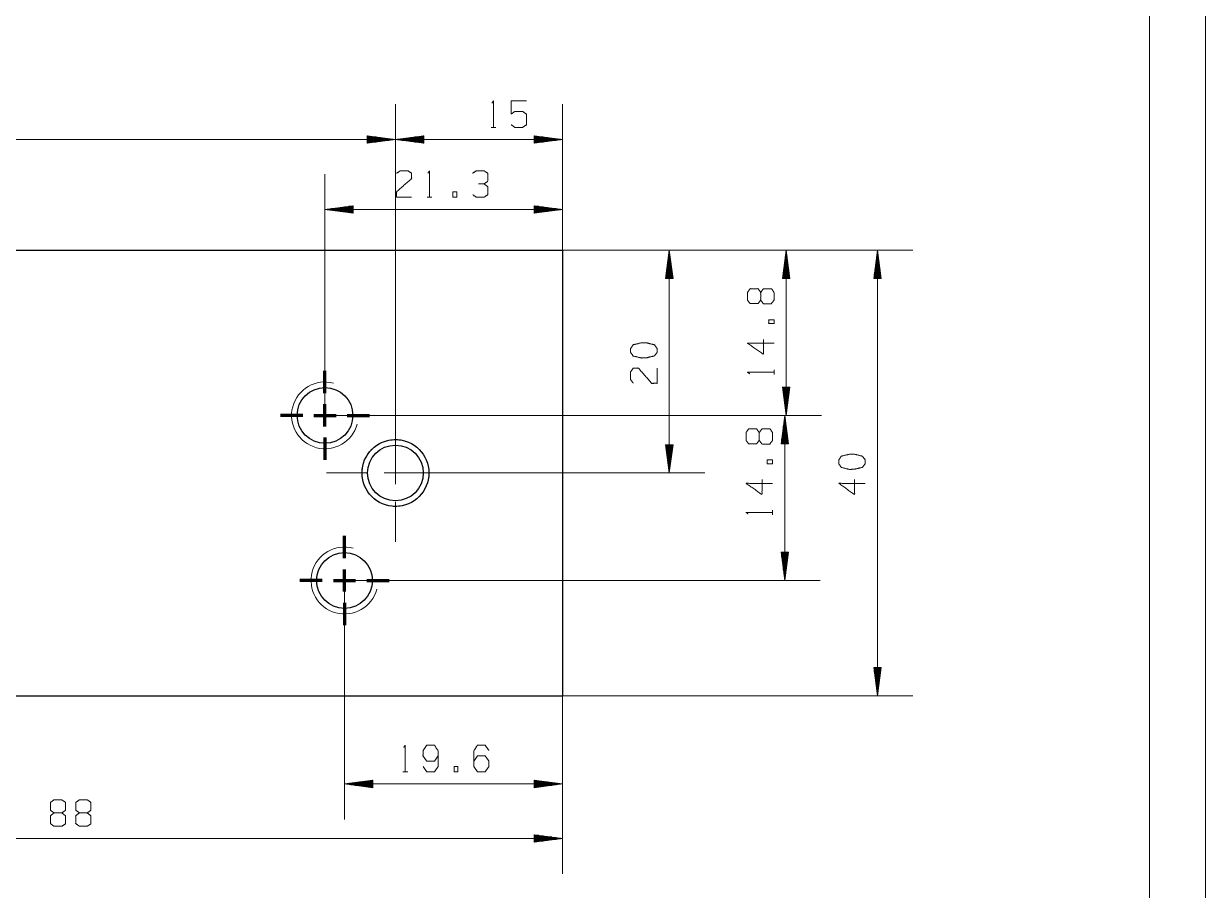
# Model space of a CAD drawing. Header units: millimetres. Extents: x 0 to 420, y 0 to 297.
# Drawn here: x 314 to 420, y 70.7 to 148.5 of the extents above; entities that cross this region are included whole.
import ezdxf

# ---------------------------------------------------------------- set-up
doc = ezdxf.new("R2010")
doc.units = ezdxf.units.MM
doc.layers.add('1', color=7, linetype='Continuous', true_color=0xffffff)

msp = doc.modelspace()

# ---------------------------------------------------------------- linework, layer by layer
at = {"layer": '1', "color": 132, "linetype": 'Continuous', "lineweight": 18}
for p, q in [((420, 0), (420, 297)), ((415, 5), (415, 292))]:
    msp.add_line(p, q, dxfattribs=at)
at = {"layer": '1', "color": 13, "linetype": 'Continuous', "lineweight": 18}
for p, q in [((347.33, 108.17), (347.33, 141.27)), ((347.33, 108.17), (347.33, 141.27)), ((362.33, 128.17), (362.33, 141.27)), ((347.33, 138.1), (162.33, 138.1)), ((344.79, 138.43), (344.82, 138.43)), ((344.79, 138.43), (344.82, 138.43)), ((344.79, 138.43), (344.79, 137.76)), ((347.33, 138.1), (344.79, 138.43)), ((344.79, 138.38), (345.2, 138.38)), ((344.79, 138.33), (345.59, 138.33)), ((344.79, 138.28), (345.98, 138.28)), ((344.79, 138.23), (346.36, 138.23)), ((344.79, 138.17), (346.75, 138.17)), ((344.79, 138.12), (347.13, 138.12)), ((344.79, 137.76), (347.33, 138.1)), ((344.79, 138.07), (347.13, 138.07)), ((344.79, 138.02), (346.75, 138.02)), ((344.79, 137.97), (346.36, 137.97)), ((344.79, 137.92), (345.98, 137.92)), ((344.79, 137.87), (345.59, 137.87)), ((349.87, 138.43), (347.33, 138.1)), ((347.33, 138.1), (349.87, 137.76)), ((347.33, 138.1), (362.33, 138.1)), ((349.87, 138.12), (347.52, 138.12)), ((349.87, 138.07), (347.52, 138.07)), ((349.87, 138.17), (347.91, 138.17)), ((349.87, 138.02), (347.91, 138.02)), ((349.87, 138.23), (348.29, 138.23)), ((349.87, 137.97), (348.29, 137.97)), ((349.87, 138.28), (348.68, 138.28)), ((349.87, 137.92), (348.68, 137.92)), ((349.87, 138.33), (349.06, 138.33)), ((349.87, 137.87), (349.06, 137.87)), ((349.87, 138.38), (349.45, 138.38)), ((349.87, 138.43), (349.83, 138.43)), ((349.87, 138.43), (349.83, 138.43)), ((349.87, 137.76), (349.87, 138.43)), ((359.79, 138.43), (359.82, 138.43)), ((359.79, 138.43), (359.82, 138.43)), ((359.79, 138.43), (359.79, 137.76)), ((362.33, 138.1), (359.79, 138.43)), ((359.79, 138.38), (360.2, 138.38)), ((359.79, 138.33), (360.59, 138.33)), ((359.79, 138.28), (360.98, 138.28)), ((359.79, 138.23), (361.36, 138.23)), ((359.79, 138.17), (361.75, 138.17)), ((359.79, 138.12), (362.13, 138.12)), ((359.79, 137.76), (362.33, 138.1)), ((359.79, 138.07), (362.13, 138.07)), ((359.79, 138.02), (361.75, 138.02)), ((359.79, 137.97), (361.36, 137.97)), ((359.79, 137.92), (360.98, 137.92)), ((359.79, 137.87), (360.59, 137.87)), ((344.79, 137.82), (345.2, 137.82)), ((344.79, 137.77), (344.82, 137.77)), ((344.79, 137.77), (344.82, 137.77)), ((349.87, 137.82), (349.45, 137.82)), ((349.87, 137.77), (349.83, 137.77)), ((349.87, 137.77), (349.83, 137.77)), ((359.79, 137.82), (360.2, 137.82)), ((359.79, 137.77), (359.82, 137.77)), ((359.79, 137.77), (359.82, 137.77)), ((341.01, 113.34), (341.01, 135)), ((362.33, 128.17), (362.33, 135)), ((343.55, 132.16), (341.01, 131.83)), ((341.01, 131.83), (343.55, 131.49)), ((341.01, 131.83), (362.33, 131.83)), ((343.55, 131.85), (341.21, 131.85)), ((343.55, 131.8), (341.21, 131.8)), ((343.55, 131.9), (341.59, 131.9)), ((343.55, 131.75), (341.59, 131.75)), ((343.55, 131.95), (341.98, 131.95)), ((343.55, 131.7), (341.98, 131.7)), ((343.55, 132), (342.36, 132)), ((343.55, 131.65), (342.36, 131.65)), ((343.55, 132.05), (342.75, 132.05)), ((343.55, 131.6), (342.75, 131.6)), ((343.55, 132.11), (343.14, 132.11)), ((343.55, 131.55), (343.14, 131.55)), ((343.55, 132.16), (343.52, 132.16)), ((343.55, 132.16), (343.52, 132.16)), ((343.55, 131.5), (343.52, 131.5)), ((343.55, 131.5), (343.52, 131.5)), ((343.55, 131.49), (343.55, 132.16)), ((359.79, 132.16), (359.82, 132.16)), ((359.79, 132.16), (359.82, 132.16)), ((359.79, 132.16), (359.79, 131.49)), ((362.33, 131.83), (359.79, 132.16)), ((359.79, 132.11), (360.2, 132.11)), ((359.79, 132.05), (360.59, 132.05)), ((359.79, 132), (360.98, 132)), ((359.79, 131.95), (361.36, 131.95)), ((359.79, 131.9), (361.75, 131.9)), ((359.79, 131.85), (362.13, 131.85)), ((359.79, 131.49), (362.33, 131.83)), ((359.79, 131.8), (362.13, 131.8)), ((359.79, 131.75), (361.75, 131.75)), ((359.79, 131.7), (361.36, 131.7)), ((359.79, 131.65), (360.98, 131.65)), ((359.79, 131.6), (360.59, 131.6)), ((359.79, 131.55), (360.2, 131.55)), ((359.79, 131.5), (359.82, 131.5)), ((359.79, 131.5), (359.82, 131.5)), ((362.33, 128.17), (385.56, 128.17)), ((362.33, 128.17), (375.08, 128.17)), ((362.33, 128.17), (393.75, 128.17)), ((371.9, 128.17), (371.57, 125.63)), ((371.82, 125.63), (371.82, 127.59)), ((371.88, 125.63), (371.88, 127.98)), ((372.24, 125.63), (371.9, 128.17)), ((371.9, 108.17), (371.9, 128.17)), ((371.93, 125.63), (371.93, 127.98)), ((371.98, 125.63), (371.98, 127.59)), ((382.39, 128.17), (382.06, 125.63)), ((382.31, 125.63), (382.31, 127.59)), ((382.36, 125.63), (382.36, 127.98)), ((382.72, 125.63), (382.39, 128.17)), ((382.39, 113.34), (382.39, 128.17)), ((382.42, 125.63), (382.42, 127.98)), ((382.47, 125.63), (382.47, 127.59)), ((390.57, 128.17), (390.24, 125.63)), ((390.5, 125.63), (390.5, 127.59)), ((390.55, 125.63), (390.55, 127.98)), ((390.91, 125.63), (390.57, 128.17)), ((390.57, 128.17), (390.57, 88.17)), ((390.6, 125.63), (390.6, 127.98)), ((390.65, 125.63), (390.65, 127.59)), ((371.67, 125.63), (371.67, 126.44)), ((371.72, 125.63), (371.72, 126.82)), ((371.77, 125.63), (371.77, 127.21)), ((372.03, 125.63), (372.03, 127.21)), ((372.08, 125.63), (372.08, 126.82)), ((372.13, 125.63), (372.13, 126.44)), ((382.16, 125.63), (382.16, 126.44)), ((382.21, 125.63), (382.21, 126.82)), ((382.26, 125.63), (382.26, 127.21)), ((382.52, 125.63), (382.52, 127.21)), ((382.57, 125.63), (382.57, 126.82)), ((382.62, 125.63), (382.62, 126.44)), ((390.35, 125.63), (390.35, 126.44)), ((390.4, 125.63), (390.4, 126.82)), ((390.45, 125.63), (390.45, 127.21)), ((390.7, 125.63), (390.7, 127.21)), ((390.75, 125.63), (390.75, 126.82)), ((390.8, 125.63), (390.8, 126.44)), ((371.57, 125.63), (371.57, 125.67)), ((371.57, 125.63), (371.57, 125.67)), ((371.57, 125.63), (372.24, 125.63)), ((371.62, 125.63), (371.62, 126.05)), ((372.18, 125.63), (372.18, 126.05)), ((372.23, 125.63), (372.23, 125.67)), ((372.23, 125.63), (372.23, 125.67)), ((382.06, 125.63), (382.06, 125.67)), ((382.06, 125.63), (382.06, 125.67)), ((382.06, 125.63), (382.72, 125.63)), ((382.11, 125.63), (382.11, 126.05)), ((382.67, 125.63), (382.67, 126.05)), ((382.72, 125.63), (382.72, 125.67)), ((382.72, 125.63), (382.72, 125.67)), ((390.24, 125.63), (390.24, 125.67)), ((390.24, 125.63), (390.24, 125.67)), ((390.24, 125.63), (390.91, 125.63)), ((390.29, 125.63), (390.29, 126.05)), ((390.85, 125.63), (390.85, 126.05)), ((390.9, 125.63), (390.9, 125.67)), ((390.9, 125.63), (390.9, 125.67)), ((382.06, 115.88), (382.06, 115.85)), ((382.06, 115.88), (382.06, 115.85)), ((382.06, 115.88), (382.39, 113.34)), ((382.72, 115.88), (382.06, 115.88)), ((382.11, 115.88), (382.11, 115.46)), ((382.16, 115.88), (382.16, 115.07)), ((382.21, 115.88), (382.21, 114.69)), ((382.26, 115.88), (382.26, 114.3)), ((382.31, 115.88), (382.31, 113.92)), ((382.36, 115.88), (382.36, 113.53)), ((382.39, 113.34), (382.72, 115.88)), ((382.42, 115.88), (382.42, 113.53)), ((382.47, 115.88), (382.47, 113.92)), ((382.52, 115.88), (382.52, 114.3)), ((382.57, 115.88), (382.57, 114.69)), ((382.62, 115.88), (382.62, 115.07)), ((382.67, 115.88), (382.67, 115.46)), ((382.72, 115.88), (382.72, 115.85)), ((382.72, 115.88), (382.72, 115.85)), ((341.01, 113.34), (385.56, 113.34)), ((345.01, 113.34), (385.44, 113.34)), ((382.26, 113.34), (381.93, 110.8)), ((382.19, 110.8), (382.19, 112.76)), ((382.24, 110.8), (382.24, 113.15)), ((382.6, 110.8), (382.26, 113.34)), ((382.26, 98.52), (382.26, 113.34)), ((382.29, 110.8), (382.29, 113.15)), ((382.34, 110.8), (382.34, 112.76)), ((382.03, 110.8), (382.03, 111.6)), ((382.08, 110.8), (382.08, 111.99)), ((382.13, 110.8), (382.13, 112.37)), ((382.39, 110.8), (382.39, 112.37)), ((382.44, 110.8), (382.44, 111.99)), ((382.49, 110.8), (382.49, 111.6)), ((371.57, 110.71), (371.57, 110.68)), ((371.57, 110.71), (371.57, 110.68)), ((371.57, 110.71), (371.9, 108.17)), ((372.24, 110.71), (371.57, 110.71)), ((371.62, 110.71), (371.62, 110.3)), ((371.67, 110.71), (371.67, 109.91)), ((371.72, 110.71), (371.72, 109.52)), ((371.77, 110.71), (371.77, 109.14)), ((371.82, 110.71), (371.82, 108.75)), ((371.88, 110.71), (371.88, 108.37)), ((371.9, 108.17), (372.24, 110.71)), ((371.93, 110.71), (371.93, 108.37)), ((371.98, 110.71), (371.98, 108.75)), ((372.03, 110.71), (372.03, 109.14)), ((372.08, 110.71), (372.08, 109.52)), ((372.13, 110.71), (372.13, 109.91)), ((372.18, 110.71), (372.18, 110.3)), ((372.23, 110.71), (372.23, 110.68)), ((372.23, 110.71), (372.23, 110.68)), ((381.93, 110.8), (381.93, 110.83)), ((381.93, 110.8), (381.93, 110.83)), ((381.93, 110.8), (382.6, 110.8)), ((381.98, 110.8), (381.98, 111.22)), ((382.54, 110.8), (382.54, 111.22)), ((382.59, 110.8), (382.59, 110.83)), ((382.59, 110.8), (382.59, 110.83)), ((347.33, 108.17), (375.08, 108.17)), ((381.93, 101.06), (381.93, 101.03)), ((381.93, 101.06), (381.93, 101.03)), ((381.93, 101.06), (382.26, 98.52)), ((382.6, 101.06), (381.93, 101.06)), ((381.98, 101.06), (381.98, 100.64)), ((382.03, 101.06), (382.03, 100.26)), ((382.08, 101.06), (382.08, 99.87)), ((382.13, 101.06), (382.13, 99.48)), ((382.19, 101.06), (382.19, 99.1)), ((382.24, 101.06), (382.24, 98.71)), ((382.26, 98.52), (382.6, 101.06)), ((382.29, 101.06), (382.29, 98.71)), ((382.34, 101.06), (382.34, 99.1)), ((382.39, 101.06), (382.39, 99.48)), ((382.44, 101.06), (382.44, 99.87)), ((382.49, 101.06), (382.49, 100.26)), ((382.54, 101.06), (382.54, 100.64)), ((382.59, 101.06), (382.59, 101.03)), ((382.59, 101.06), (382.59, 101.03)), ((342.76, 98.52), (385.44, 98.52)), ((342.76, 98.52), (342.76, 77.08)), ((390.24, 90.71), (390.24, 90.68)), ((390.24, 90.71), (390.24, 90.68)), ((390.24, 90.71), (390.57, 88.17)), ((390.91, 90.71), (390.24, 90.71)), ((390.29, 90.71), (390.29, 90.3)), ((390.35, 90.71), (390.35, 89.91)), ((390.4, 90.71), (390.4, 89.52)), ((390.45, 90.71), (390.45, 89.14)), ((390.5, 90.71), (390.5, 88.75)), ((390.55, 90.71), (390.55, 88.37)), ((390.57, 88.17), (390.91, 90.71)), ((390.6, 90.71), (390.6, 88.37)), ((390.65, 90.71), (390.65, 88.75)), ((390.7, 90.71), (390.7, 89.14)), ((390.75, 90.71), (390.75, 89.52)), ((390.8, 90.71), (390.8, 89.91)), ((390.85, 90.71), (390.85, 90.3)), ((390.9, 90.71), (390.9, 90.68)), ((390.9, 90.71), (390.9, 90.68)), ((362.33, 88.17), (362.33, 77.08)), ((362.33, 88.17), (362.33, 72.19)), ((362.33, 88.17), (393.75, 88.17)), ((345.3, 80.59), (342.76, 80.26)), ((345.3, 80.59), (345.27, 80.59)), ((345.3, 80.59), (345.27, 80.59)), ((345.3, 79.92), (345.3, 80.59)), ((359.79, 80.59), (359.82, 80.59)), ((359.79, 80.59), (359.82, 80.59)), ((359.79, 80.59), (359.79, 79.92)), ((362.33, 80.26), (359.79, 80.59)), ((342.76, 80.26), (345.3, 79.92)), ((342.76, 80.26), (362.33, 80.26)), ((345.3, 80.28), (342.95, 80.28)), ((345.3, 80.23), (342.95, 80.23)), ((345.3, 80.33), (343.34, 80.33)), ((345.3, 80.18), (343.34, 80.18)), ((345.3, 80.39), (343.73, 80.39)), ((345.3, 80.13), (343.73, 80.13)), ((345.3, 80.44), (344.11, 80.44)), ((345.3, 80.08), (344.11, 80.08)), ((345.3, 80.49), (344.5, 80.49)), ((345.3, 80.03), (344.5, 80.03)), ((345.3, 80.54), (344.88, 80.54)), ((345.3, 79.98), (344.88, 79.98)), ((345.3, 79.93), (345.27, 79.93)), ((345.3, 79.93), (345.27, 79.93)), ((359.79, 80.54), (360.2, 80.54)), ((359.79, 80.49), (360.59, 80.49)), ((359.79, 80.44), (360.98, 80.44)), ((359.79, 80.39), (361.36, 80.39)), ((359.79, 80.33), (361.75, 80.33)), ((359.79, 80.28), (362.13, 80.28)), ((359.79, 79.92), (362.33, 80.26)), ((359.79, 80.23), (362.13, 80.23)), ((359.79, 80.18), (361.75, 80.18)), ((359.79, 80.13), (361.36, 80.13)), ((359.79, 80.08), (360.98, 80.08)), ((359.79, 80.03), (360.59, 80.03)), ((359.79, 79.98), (360.2, 79.98)), ((359.79, 79.93), (359.82, 79.93)), ((359.79, 79.93), (359.82, 79.93)), ((362.33, 75.37), (274.33, 75.37)), ((359.79, 75.7), (359.82, 75.7)), ((359.79, 75.7), (359.82, 75.7)), ((359.79, 75.7), (359.79, 75.03)), ((362.33, 75.37), (359.79, 75.7)), ((359.79, 75.65), (360.2, 75.65)), ((359.79, 75.6), (360.59, 75.6)), ((359.79, 75.55), (360.98, 75.55)), ((359.79, 75.5), (361.36, 75.5)), ((359.79, 75.45), (361.75, 75.45)), ((359.79, 75.39), (362.13, 75.39)), ((359.79, 75.03), (362.33, 75.37)), ((359.79, 75.34), (362.13, 75.34)), ((359.79, 75.29), (361.75, 75.29)), ((359.79, 75.24), (361.36, 75.24)), ((359.79, 75.19), (360.98, 75.19)), ((359.79, 75.14), (360.59, 75.14)), ((359.79, 75.09), (360.2, 75.09)), ((359.79, 75.04), (359.82, 75.04)), ((359.79, 75.04), (359.82, 75.04))]:
    msp.add_line(p, q, dxfattribs=at)
at = {"layer": '1', "color": 95, "linetype": 'Continuous', "lineweight": 18}
for p, q in [((355.92, 139.19), (356.34, 139.19)), ((350.18, 132.92), (350.6, 132.92)), ((381.3, 117), (381.3, 117.42)), ((381.17, 104.42), (381.17, 104.84)), ((348, 81.35), (348.43, 81.35))]:
    msp.add_line(p, q, dxfattribs=at)
at = {"layer": '1', "color": 30, "linetype": 'Continuous', "lineweight": 25}
for p, q in [((149.88, 128.17), (362.33, 128.17)), ((362.33, 128.17), (362.33, 88.17)), ((274.33, 88.17), (362.33, 88.17))]:
    msp.add_line(p, q, dxfattribs=at)
at = {"layer": '1', "color": 252, "linetype": 'Continuous', "lineweight": 70}
for p, q in [((341.01, 115.34), (341.01, 117.34)), ((341.01, 112.34), (341.01, 114.34)), ((339.01, 113.34), (337.01, 113.34)), ((340.01, 113.34), (342.01, 113.34)), ((343.01, 113.34), (345.01, 113.34)), ((341.01, 111.34), (341.01, 109.34)), ((342.76, 100.52), (342.76, 102.52)), ((342.76, 97.52), (342.76, 99.52)), ((340.76, 98.52), (338.76, 98.52)), ((341.76, 98.52), (343.76, 98.52)), ((344.76, 98.52), (346.76, 98.52)), ((342.76, 96.52), (342.76, 94.52))]:
    msp.add_line(p, q, dxfattribs=at)
at = {"layer": '1', "color": 252, "linetype": 'Continuous', "lineweight": 18}
for p, q in [((347.33, 110.76), (347.33, 114.35)), ((344.74, 108.17), (341.15, 108.17)), ((346.32, 108.17), (348.33, 108.17)), ((347.33, 107.17), (347.33, 109.18)), ((349.92, 108.17), (353.5, 108.17)), ((347.33, 105.58), (347.33, 102))]:
    msp.add_line(p, q, dxfattribs=at)
at = {"layer": '1', "color": 30, "linetype": 'Continuous', "lineweight": 25}
for centre, radius in [((341.01, 113.34), 2.5), ((347.33, 108.17), 3), ((347.33, 108.17), 2.5), ((342.76, 98.52), 2.5)]:
    msp.add_circle(centre, radius, dxfattribs=at)
at = {"layer": '1', "color": 30, "linetype": 'Continuous', "lineweight": 13}
for centre in [(341.01, 113.34), (347.33, 108.17), (342.76, 98.52)]:
    msp.add_arc(centre, 3, 75, 345, dxfattribs=at)
at = {"layer": '1', "color": 95, "linetype": 'Continuous', "lineweight": 18}
for points, knots in [([(355.99, 141.37), (356.13, 141.57), (356.13, 139.19)], [0, 0, 0.093486, 1, 1]), ([(357.72, 139.42), (358.05, 139.19), (358.74, 139.19), (359.08, 139.42), (359.08, 140.37), (358.74, 140.62), (358.05, 140.62), (357.72, 140.39), (357.72, 141.57), (359.08, 141.57)], [0, 0, 0.062227, 0.168343, 0.23057, 0.376816, 0.441265, 0.547381, 0.609609, 0.790492, 1, 1]), ([(347.44, 135.07), (347.76, 135.29), (348.45, 135.29), (348.78, 135.07), (348.78, 134.59), (347.42, 133.39), (347.44, 132.92), (348.78, 132.92)], [0, 0, 0.069694, 0.192979, 0.265274, 0.350228, 0.674739, 0.759752, 1, 1]), ([(350.25, 135.09), (350.39, 135.29), (350.39, 132.92)], [0, 0, 0.093486, 1, 1]), ([(355.28, 134.12), (355.61, 134.34), (355.61, 135.07), (355.28, 135.29), (354.59, 135.29), (354.25, 135.07)], [0, 0, 0.153871, 0.429848, 0.583719, 0.846116, 1, 1]), ([(354.27, 133.14), (354.59, 132.92), (355.28, 132.92), (355.61, 133.14), (355.61, 133.87), (355.28, 134.12), (354.77, 134.12)], [0, 0, 0.124123, 0.34369, 0.472445, 0.703376, 0.836727, 1, 1]), ([(352.49, 132.92), (352.83, 132.92), (352.83, 133.39), (352.49, 133.39), (352.49, 132.92)], [0, 0, 0.2071, 0.5, 0.7071, 1, 1]), ([(380.1, 123.69), (379.87, 123.37), (379.15, 123.37), (378.92, 123.69), (378.92, 124.38), (379.15, 124.71), (379.87, 124.71), (380.1, 124.38), (380.1, 123.69), (380.35, 123.35), (381.05, 123.35), (381.3, 123.69), (381.3, 124.38), (381.07, 124.71), (380.35, 124.71), (380.1, 124.38)], [0, 0, 0.047572, 0.136083, 0.183657, 0.267814, 0.317166, 0.405677, 0.455026, 0.539183, 0.590294, 0.675757, 0.726869, 0.811026, 0.860377, 0.948889, 1, 1]), ([(381.3, 121.59), (381.3, 121.92), (380.82, 121.92), (380.82, 121.59), (381.3, 121.59)], [0, 0, 0.207086, 0.5, 0.707086, 1, 1]), ([(370.81, 119.34), (370.56, 119.68), (369.86, 119.85), (369.38, 119.85), (368.66, 119.68), (368.43, 119.34), (368.43, 119), (368.66, 118.67), (369.38, 118.49), (369.86, 118.51), (370.56, 118.67), (370.81, 119), (370.81, 119.34)], [0, 0, 0.067525, 0.18397, 0.260584, 0.380944, 0.44614, 0.500306, 0.565502, 0.685862, 0.76253, 0.87831, 0.945835, 1, 1]), ([(380.35, 120.16), (380.35, 118.82), (378.92, 119.82), (381.3, 119.82)], [0, 0, 0.245869, 0.565293, 1, 1]), ([(368.66, 116.23), (368.43, 116.55), (368.43, 117.24), (368.66, 117.58), (369.13, 117.58), (370.33, 116.21), (370.81, 116.23), (370.81, 117.58)], [0, 0, 0.069691, 0.192976, 0.265271, 0.350227, 0.674744, 0.759751, 1, 1]), ([(379.12, 117.07), (378.92, 117.21), (381.3, 117.21)], [0, 0, 0.093491, 1, 1]), ([(379.97, 111.1), (379.74, 110.79), (379.02, 110.79), (378.79, 111.1), (378.79, 111.79), (379.02, 112.13), (379.74, 112.13), (379.97, 111.79), (379.97, 111.1), (380.22, 110.77), (380.92, 110.77), (381.17, 111.1), (381.17, 111.79), (380.94, 112.13), (380.22, 112.13), (379.97, 111.79)], [0, 0, 0.047575, 0.136086, 0.183658, 0.267815, 0.317164, 0.405675, 0.455027, 0.539184, 0.590296, 0.675754, 0.726868, 0.811025, 0.860377, 0.948888, 1, 1]), ([(381.17, 109), (381.17, 109.34), (380.69, 109.34), (380.69, 109), (381.17, 109)], [0, 0, 0.207086, 0.5, 0.707086, 1, 1]), ([(389.48, 109.34), (389.23, 109.68), (388.53, 109.85), (388.06, 109.85), (387.33, 109.68), (387.11, 109.34), (387.11, 109), (387.33, 108.67), (388.06, 108.49), (388.53, 108.51), (389.23, 108.67), (389.48, 109), (389.48, 109.34)], [0, 0, 0.067525, 0.183969, 0.260583, 0.380943, 0.44614, 0.500305, 0.565502, 0.685862, 0.762529, 0.878309, 0.945835, 1, 1]), ([(380.22, 107.58), (380.22, 106.23), (378.79, 107.24), (381.17, 107.24)], [0, 0, 0.245869, 0.565293, 1, 1]), ([(388.53, 107.58), (388.53, 106.23), (387.11, 107.24), (389.48, 107.24)], [0, 0, 0.245871, 0.565297, 1, 1]), ([(378.99, 104.49), (378.79, 104.63), (381.17, 104.63)], [0, 0, 0.093491, 1, 1]), ([(348.07, 83.53), (348.21, 83.73), (348.21, 81.35)], [0, 0, 0.093486, 1, 1]), ([(349.82, 81.83), (350.14, 81.35), (350.83, 81.35), (351.16, 81.83), (351.16, 83.25), (350.83, 83.73), (350.14, 83.73), (349.82, 83.25), (349.8, 82.78), (350.14, 82.3), (350.83, 82.3), (351.16, 82.78)], [0, 0, 0.076854, 0.169522, 0.247729, 0.439296, 0.517502, 0.61017, 0.687024, 0.750924, 0.829126, 0.921794, 1, 1]), ([(354.37, 82.3), (354.69, 82.78), (355.38, 82.78), (355.72, 82.3), (355.72, 81.83), (355.38, 81.35), (354.69, 81.35), (354.37, 81.83), (354.37, 83.25), (354.69, 83.73), (355.38, 83.73), (355.72, 83.25)], [0, 0, 0.07696, 0.169763, 0.248074, 0.312018, 0.39033, 0.483132, 0.560093, 0.751926, 0.828887, 0.921689, 1, 1]), ([(352.59, 81.35), (352.93, 81.35), (352.93, 81.83), (352.59, 81.83), (352.59, 81.35)], [0, 0, 0.207083, 0.5, 0.707083, 1, 1]), ([(316.7, 77.66), (316.39, 77.89), (316.39, 78.61), (316.7, 78.84), (317.39, 78.84), (317.73, 78.61), (317.73, 77.89), (317.39, 77.66), (316.7, 77.66), (316.37, 77.41), (316.37, 76.71), (316.7, 76.46), (317.39, 76.46), (317.73, 76.69), (317.73, 77.41), (317.39, 77.66)], [0, 0, 0.047574, 0.136086, 0.183661, 0.267817, 0.317166, 0.405678, 0.455028, 0.539184, 0.590298, 0.675757, 0.726871, 0.811027, 0.860377, 0.948888, 1, 1]), ([(318.98, 77.66), (318.66, 77.89), (318.66, 78.61), (318.98, 78.84), (319.67, 78.84), (320.01, 78.61), (320.01, 77.89), (319.67, 77.66), (318.98, 77.66), (318.64, 77.41), (318.64, 76.71), (318.98, 76.46), (319.67, 76.46), (320.01, 76.69), (320.01, 77.41), (319.67, 77.66)], [0, 0, 0.047574, 0.136085, 0.183659, 0.267815, 0.317166, 0.405677, 0.455028, 0.539184, 0.590297, 0.675756, 0.726869, 0.811024, 0.860376, 0.948887, 1, 1])]:
    msp.add_open_spline(points, degree=1, knots=knots, dxfattribs=at)

doc.saveas('drawing.dxf')
